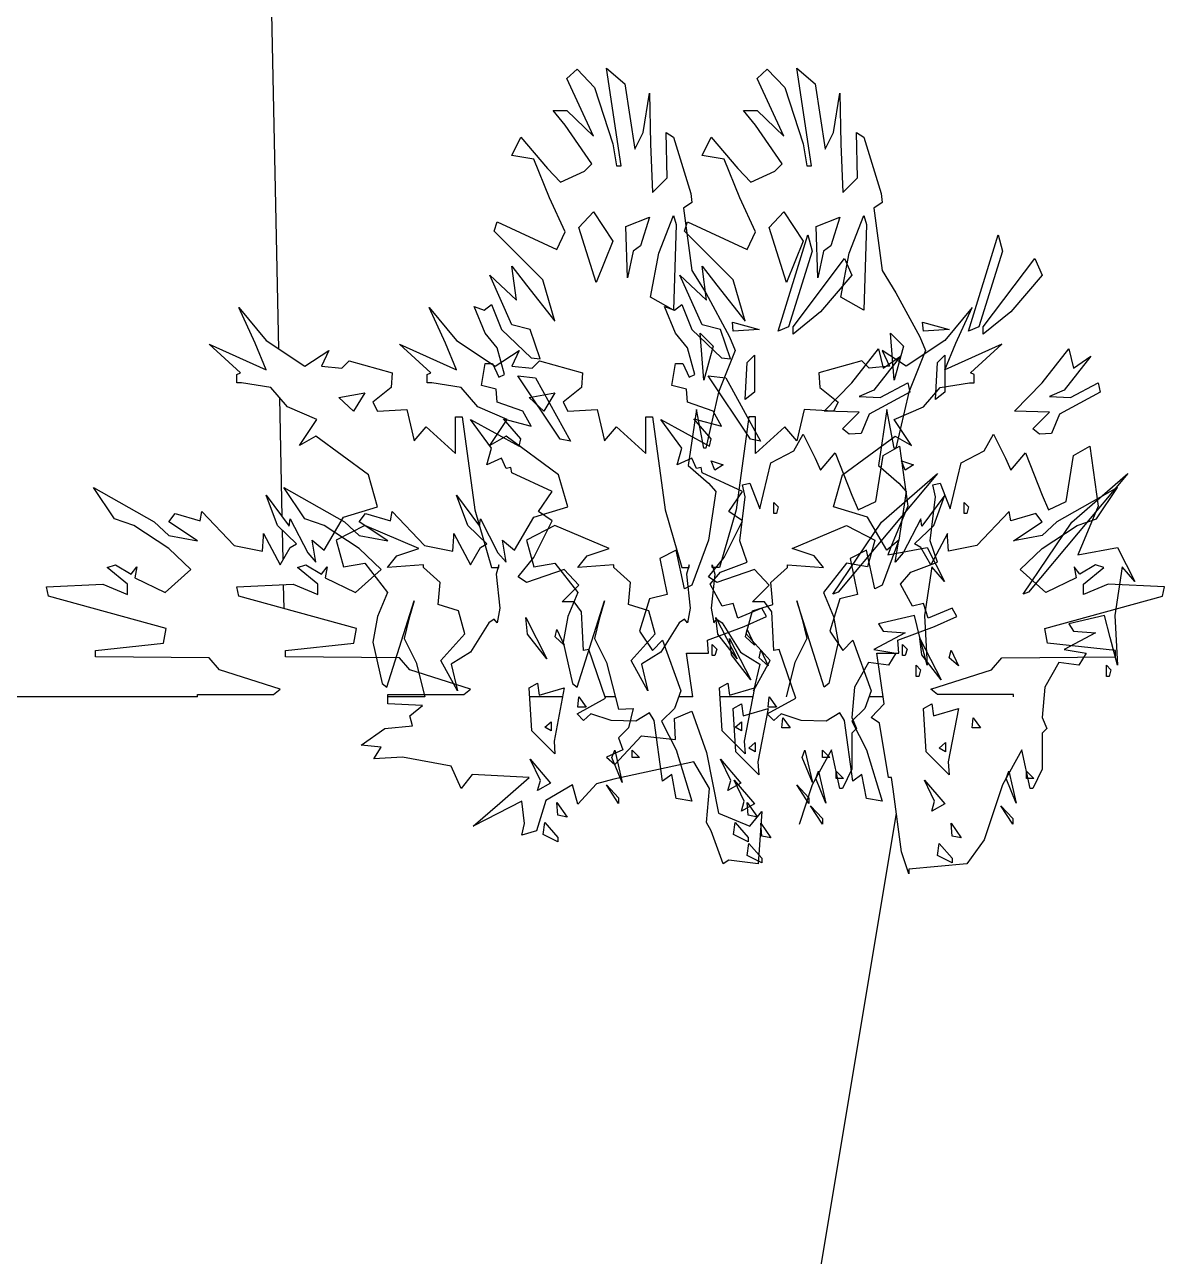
# Model space of a CAD drawing. Extents: x 8.11 to 10.83, y 1.53 to 10.16.
# Drawn here: x 9.193 to 9.758, y 2.141 to 2.751 of the extents above; entities that cross this region are included whole.
import ezdxf

# ---------------------------------------------------------------- set-up
doc = ezdxf.new("R2010")
doc.units = 0
doc.layers.get('0').update_dxf_attribs({"linetype": 'CONTINUOUS'})

msp = doc.modelspace()

# ---------------------------------------------------------------- linework, layer by layer
at = {"color": 0}
for p, q in [((9.31925, 2.59033), (9.30025, 3.52083)), ((9.46181, 2.7241), (9.46682, 2.72865)), ((9.47501, 2.69544), (9.46181, 2.7241)), ((9.46682, 2.72865), (9.47546, 2.71955)), ((9.48137, 2.7291), (9.49047, 2.72137)), ((9.48865, 2.68088), (9.48137, 2.7291)), ((9.556, 2.7241), (9.561, 2.72865)), ((9.56919, 2.69544), (9.556, 2.7241)), ((9.561, 2.72865), (9.56964, 2.71955)), ((9.57556, 2.7291), (9.58465, 2.72137)), ((9.58283, 2.68088), (9.57556, 2.7291)), ((9.47546, 2.71955), (9.48456, 2.6918)), ((9.49047, 2.72137), (9.49548, 2.68907)), ((9.56964, 2.71955), (9.57874, 2.6918)), ((9.58465, 2.72137), (9.58966, 2.68907)), ((9.49957, 2.69726), (9.50275, 2.71682)), ((9.50275, 2.71682), (9.50321, 2.6918)), ((9.59375, 2.69726), (9.59694, 2.71682)), ((9.59694, 2.71682), (9.59739, 2.6918)), ((9.45499, 2.70818), (9.46181, 2.70818)), ((9.4609, 2.7009), (9.45499, 2.70818)), ((9.46181, 2.70818), (9.47501, 2.69544)), ((9.54917, 2.70818), (9.556, 2.70818)), ((9.55509, 2.7009), (9.54917, 2.70818)), ((9.556, 2.70818), (9.56919, 2.69544)), ((9.4741, 2.68179), (9.4609, 2.7009)), ((9.56828, 2.68179), (9.55509, 2.7009)), ((9.43452, 2.68589), (9.43907, 2.69499)), ((9.43907, 2.69499), (9.45226, 2.67952)), ((9.49548, 2.68907), (9.49957, 2.69726)), ((9.51094, 2.69726), (9.51458, 2.69499)), ((9.5114, 2.67497), (9.51094, 2.69726)), ((9.51458, 2.69499), (9.52322, 2.66724)), ((9.5287, 2.68589), (9.53325, 2.69499)), ((9.53325, 2.69499), (9.54644, 2.67952)), ((9.58966, 2.68907), (9.59375, 2.69726)), ((9.60512, 2.69726), (9.60876, 2.69499)), ((9.60558, 2.67497), (9.60512, 2.69726)), ((9.60876, 2.69499), (9.61741, 2.66724)), ((9.48456, 2.6918), (9.48638, 2.68088)), ((9.50321, 2.6918), (9.50412, 2.66769)), ((9.57874, 2.6918), (9.58056, 2.68088)), ((9.59739, 2.6918), (9.5983, 2.66769)), ((9.44544, 2.68407), (9.43452, 2.68589)), ((9.45317, 2.66496), (9.44544, 2.68407)), ((9.47046, 2.67815), (9.4741, 2.68179)), ((9.48638, 2.68088), (9.48865, 2.68088)), ((9.53962, 2.68407), (9.5287, 2.68589)), ((9.54735, 2.66496), (9.53962, 2.68407)), ((9.56464, 2.67815), (9.56828, 2.68179)), ((9.58056, 2.68088), (9.58283, 2.68088)), ((9.45226, 2.67952), (9.45863, 2.6727)), ((9.45863, 2.6727), (9.47046, 2.67815)), ((9.50412, 2.66769), (9.5114, 2.67497)), ((9.54644, 2.67952), (9.55281, 2.6727)), ((9.55281, 2.6727), (9.56464, 2.67815)), ((9.5983, 2.66769), (9.60558, 2.67497)), ((9.4609, 2.64813), (9.45317, 2.66496)), ((9.52368, 2.66269), (9.51959, 2.65996)), ((9.52322, 2.66724), (9.52368, 2.66269)), ((9.55509, 2.64813), (9.54735, 2.66496)), ((9.61786, 2.66269), (9.61377, 2.65996)), ((9.61741, 2.66724), (9.61786, 2.66269)), ((9.46773, 2.65041), (9.47501, 2.65814)), ((9.47501, 2.65814), (9.48456, 2.64358)), ((9.5073, 2.63767), (9.51458, 2.65632)), ((9.51458, 2.65632), (9.51595, 2.65177)), ((9.51959, 2.65996), (9.52368, 2.62903)), ((9.56191, 2.65041), (9.56919, 2.65814)), ((9.56919, 2.65814), (9.57874, 2.64358)), ((9.60149, 2.63767), (9.60876, 2.65632)), ((9.60876, 2.65632), (9.61013, 2.65177)), ((9.61377, 2.65996), (9.61786, 2.62903)), ((9.42588, 2.64859), (9.42724, 2.65314)), ((9.42724, 2.65314), (9.45681, 2.63949)), ((9.47637, 2.62311), (9.46773, 2.65041)), ((9.49093, 2.65086), (9.50275, 2.65541)), ((9.49184, 2.62539), (9.49093, 2.65086)), ((9.50275, 2.65541), (9.49821, 2.64131)), ((9.51595, 2.65177), (9.51458, 2.60947)), ((9.52006, 2.64859), (9.52142, 2.65314)), ((9.52142, 2.65314), (9.55099, 2.63949)), ((9.57055, 2.62311), (9.56191, 2.65041)), ((9.58511, 2.65086), (9.59694, 2.65541)), ((9.58602, 2.62539), (9.58511, 2.65086)), ((9.59694, 2.65541), (9.59239, 2.64131)), ((9.61013, 2.65177), (9.60876, 2.60947)), ((9.44999, 2.62448), (9.42588, 2.64859)), ((9.45681, 2.63949), (9.4609, 2.64813)), ((9.54417, 2.62448), (9.52006, 2.64859)), ((9.55099, 2.63949), (9.55509, 2.64813)), ((9.56644, 2.599), (9.581, 2.64677)), ((9.581, 2.64677), (9.58327, 2.63858)), ((9.66062, 2.599), (9.67518, 2.64677)), ((9.67518, 2.64677), (9.67745, 2.63858)), ((9.48456, 2.64358), (9.47637, 2.62311)), ((9.49457, 2.63858), (9.49184, 2.62539)), ((9.49821, 2.64131), (9.49457, 2.63858)), ((9.57874, 2.64358), (9.57055, 2.62311)), ((9.58327, 2.63858), (9.57144, 2.60128)), ((9.58875, 2.63858), (9.58602, 2.62539)), ((9.59239, 2.64131), (9.58875, 2.63858)), ((9.67745, 2.63858), (9.66562, 2.60128)), ((9.50321, 2.61583), (9.5073, 2.63767)), ((9.57372, 2.60128), (9.59919, 2.63494)), ((9.59739, 2.61583), (9.60149, 2.63767)), ((9.59919, 2.63494), (9.60283, 2.62675)), ((9.6679, 2.60128), (9.69337, 2.63494)), ((9.69337, 2.63494), (9.69701, 2.62675)), ((9.4236, 2.62675), (9.4368, 2.61447)), ((9.43452, 2.60219), (9.4236, 2.62675)), ((9.43452, 2.6313), (9.4418, 2.62175)), ((9.4368, 2.61447), (9.43452, 2.6313)), ((9.51779, 2.62675), (9.53098, 2.61447)), ((9.5287, 2.60219), (9.51779, 2.62675)), ((9.52368, 2.62903), (9.5305, 2.61811)), ((9.5287, 2.6313), (9.53598, 2.62175)), ((9.53098, 2.61447), (9.5287, 2.6313)), ((9.60283, 2.62675), (9.58736, 2.60856)), ((9.61786, 2.62903), (9.62468, 2.61811)), ((9.69701, 2.62675), (9.68155, 2.60856)), ((9.4418, 2.62175), (9.4559, 2.60401)), ((9.4559, 2.60401), (9.44999, 2.62448)), ((9.53598, 2.62175), (9.55008, 2.60401)), ((9.55008, 2.60401), (9.54417, 2.62448)), ((9.51458, 2.60947), (9.50321, 2.61583)), ((9.5305, 2.61811), (9.54233, 2.59627)), ((9.60876, 2.60947), (9.59739, 2.61583)), ((9.62468, 2.61811), (9.63651, 2.59627)), ((9.29942, 2.61083), (9.31307, 2.59445)), ((9.30761, 2.59309), (9.29942, 2.61083)), ((9.3936, 2.61083), (9.40725, 2.59445)), ((9.40179, 2.59309), (9.3936, 2.61083)), ((9.41587, 2.61129), (9.42087, 2.60947)), ((9.42133, 2.59809), (9.41587, 2.61129)), ((9.42087, 2.60947), (9.42451, 2.6122)), ((9.42451, 2.6122), (9.42952, 2.59991)), ((9.51005, 2.61129), (9.51506, 2.60947)), ((9.51551, 2.59809), (9.51005, 2.61129)), ((9.51506, 2.60947), (9.5187, 2.6122)), ((9.5187, 2.6122), (9.5237, 2.59991)), ((9.58736, 2.60856), (9.57372, 2.59764)), ((9.66243, 2.61083), (9.64878, 2.59445)), ((9.65424, 2.59309), (9.66243, 2.61083)), ((9.68155, 2.60856), (9.6679, 2.59764)), ((9.44362, 2.59991), (9.43452, 2.60219)), ((9.5378, 2.59991), (9.5287, 2.60219)), ((9.54369, 2.60355), (9.55689, 2.59991)), ((9.54415, 2.599), (9.54369, 2.60355)), ((9.63788, 2.60355), (9.65107, 2.59991)), ((9.63833, 2.599), (9.63788, 2.60355)), ((9.42724, 2.59082), (9.42133, 2.59809)), ((9.42952, 2.59991), (9.44407, 2.58581)), ((9.44862, 2.58536), (9.44362, 2.59991)), ((9.52142, 2.59082), (9.51551, 2.59809)), ((9.5237, 2.59991), (9.53826, 2.58581)), ((9.52777, 2.59809), (9.53414, 2.59173)), ((9.52959, 2.57489), (9.52777, 2.59809)), ((9.5428, 2.58536), (9.5378, 2.59991)), ((9.54233, 2.59627), (9.54506, 2.58945)), ((9.55689, 2.59991), (9.54415, 2.599)), ((9.57144, 2.60128), (9.56644, 2.599)), ((9.57372, 2.59764), (9.57372, 2.60128)), ((9.62196, 2.59809), (9.62832, 2.59173)), ((9.62377, 2.57489), (9.62196, 2.59809)), ((9.63651, 2.59627), (9.63924, 2.58945)), ((9.65107, 2.59991), (9.63833, 2.599)), ((9.66562, 2.60128), (9.66062, 2.599)), ((9.6679, 2.59764), (9.6679, 2.60128)), ((9.28486, 2.59263), (9.31307, 2.5799)), ((9.30033, 2.57853), (9.28486, 2.59263)), ((9.31307, 2.5799), (9.30761, 2.59309)), ((9.31307, 2.59445), (9.33217, 2.58172)), ((9.33217, 2.58172), (9.344, 2.58945)), ((9.344, 2.58945), (9.34036, 2.58172)), ((9.37904, 2.59263), (9.40725, 2.5799)), ((9.39451, 2.57853), (9.37904, 2.59263)), ((9.40725, 2.5799), (9.40179, 2.59309)), ((9.40725, 2.59445), (9.42635, 2.58172)), ((9.42635, 2.58172), (9.43818, 2.58945)), ((9.43088, 2.57762), (9.42724, 2.59082)), ((9.43818, 2.58945), (9.43454, 2.58172)), ((9.52506, 2.57762), (9.52142, 2.59082)), ((9.53414, 2.59173), (9.52959, 2.57489)), ((9.54506, 2.58945), (9.53687, 2.56898)), ((9.60283, 2.57353), (9.61602, 2.59036)), ((9.61602, 2.59036), (9.6183, 2.58081)), ((9.61785, 2.58945), (9.62149, 2.58172)), ((9.62968, 2.58172), (9.61785, 2.58945)), ((9.62832, 2.59173), (9.62377, 2.57489)), ((9.64878, 2.59445), (9.62968, 2.58172)), ((9.63924, 2.58945), (9.63105, 2.56898)), ((9.64878, 2.5799), (9.65424, 2.59309)), ((9.67699, 2.59263), (9.64878, 2.5799)), ((9.66152, 2.57853), (9.67699, 2.59263)), ((9.69701, 2.57353), (9.7102, 2.59036)), ((9.7102, 2.59036), (9.71248, 2.58081)), ((9.35037, 2.58081), (9.35401, 2.58445)), ((9.35401, 2.58445), (9.37539, 2.57853)), ((9.44407, 2.58581), (9.44862, 2.58536)), ((9.44455, 2.58081), (9.44819, 2.58445)), ((9.44819, 2.58445), (9.46957, 2.57853)), ((9.53826, 2.58581), (9.5428, 2.58536)), ((9.55006, 2.56534), (9.55097, 2.58354)), ((9.55097, 2.58354), (9.55461, 2.58718)), ((9.55461, 2.58718), (9.55461, 2.56898)), ((9.60784, 2.58445), (9.58646, 2.57853)), ((9.61148, 2.58081), (9.60784, 2.58445)), ((9.62694, 2.58672), (9.61375, 2.56989)), ((9.6183, 2.58081), (9.62694, 2.58672)), ((9.64424, 2.56534), (9.64515, 2.58354)), ((9.64515, 2.58354), (9.64879, 2.58718)), ((9.64879, 2.58718), (9.64879, 2.56898)), ((9.72112, 2.58672), (9.70793, 2.56989)), ((9.71248, 2.58081), (9.72112, 2.58672)), ((9.29851, 2.57762), (9.30033, 2.57853)), ((9.29851, 2.57353), (9.29851, 2.57762)), ((9.34036, 2.58172), (9.35037, 2.58081)), ((9.37539, 2.57853), (9.37493, 2.57126)), ((9.39269, 2.57762), (9.39451, 2.57853)), ((9.39269, 2.57353), (9.39269, 2.57762)), ((9.41951, 2.57216), (9.42133, 2.58308)), ((9.42133, 2.58308), (9.42497, 2.58308)), ((9.42497, 2.58308), (9.42815, 2.57626)), ((9.42815, 2.57626), (9.43088, 2.57762)), ((9.43454, 2.58172), (9.44455, 2.58081)), ((9.46957, 2.57853), (9.46911, 2.57126)), ((9.51369, 2.57216), (9.51551, 2.58308)), ((9.51551, 2.58308), (9.51915, 2.58308)), ((9.51915, 2.58308), (9.52233, 2.57626)), ((9.52233, 2.57626), (9.52506, 2.57762)), ((9.58646, 2.57853), (9.58692, 2.57126)), ((9.62149, 2.58172), (9.61148, 2.58081)), ((9.66334, 2.57762), (9.66152, 2.57853)), ((9.66334, 2.57353), (9.66334, 2.57762)), ((9.30078, 2.57353), (9.29851, 2.57353)), ((9.31534, 2.57126), (9.30078, 2.57353)), ((9.32353, 2.5617), (9.31534, 2.57126)), ((9.37493, 2.57126), (9.36583, 2.56398)), ((9.39496, 2.57353), (9.39269, 2.57353)), ((9.40952, 2.57126), (9.39496, 2.57353)), ((9.41771, 2.5617), (9.40952, 2.57126)), ((9.42679, 2.57035), (9.41951, 2.57216)), ((9.43759, 2.57697), (9.44623, 2.57606)), ((9.45851, 2.54558), (9.43759, 2.57697)), ((9.44623, 2.57606), (9.46352, 2.54467)), ((9.46911, 2.57126), (9.46001, 2.56398)), ((9.52097, 2.57035), (9.51369, 2.57216)), ((9.53177, 2.57697), (9.54041, 2.57606)), ((9.55269, 2.54558), (9.53177, 2.57697)), ((9.54041, 2.57606), (9.5577, 2.54467)), ((9.58692, 2.57126), (9.59602, 2.56398)), ((9.58918, 2.55943), (9.60283, 2.57353)), ((9.61693, 2.56625), (9.63058, 2.57353)), ((9.63058, 2.57353), (9.63149, 2.56898)), ((9.63832, 2.5617), (9.64651, 2.57126)), ((9.64651, 2.57126), (9.66107, 2.57353)), ((9.66107, 2.57353), (9.66334, 2.57353)), ((9.68337, 2.55943), (9.69701, 2.57353)), ((9.71111, 2.56625), (9.72476, 2.57353)), ((9.72476, 2.57353), (9.72567, 2.56898)), ((9.32094, 2.50732), (9.31974, 2.56612)), ((9.349, 2.56625), (9.36174, 2.56853)), ((9.35628, 2.55943), (9.349, 2.56625)), ((9.36174, 2.56853), (9.35628, 2.55943)), ((9.42724, 2.56398), (9.42679, 2.57035)), ((9.44318, 2.56625), (9.45592, 2.56853)), ((9.45046, 2.55943), (9.44318, 2.56625)), ((9.45592, 2.56853), (9.45046, 2.55943)), ((9.52142, 2.56398), (9.52097, 2.57035)), ((9.53687, 2.56898), (9.5305, 2.54123)), ((9.55461, 2.56898), (9.55006, 2.56534)), ((9.61375, 2.56989), (9.60647, 2.56671)), ((9.60647, 2.56671), (9.61693, 2.56625)), ((9.63149, 2.56898), (9.61147, 2.55806)), ((9.63105, 2.56898), (9.62468, 2.54123)), ((9.64879, 2.56898), (9.64424, 2.56534)), ((9.70793, 2.56989), (9.70065, 2.56671)), ((9.70065, 2.56671), (9.71111, 2.56625)), ((9.72567, 2.56898), (9.70566, 2.55806)), ((9.33808, 2.55533), (9.32353, 2.5617)), ((9.36583, 2.56398), (9.36811, 2.55943)), ((9.36811, 2.55943), (9.38266, 2.56034)), ((9.38266, 2.56034), (9.3863, 2.54487)), ((9.43227, 2.55533), (9.41771, 2.5617)), ((9.43998, 2.55943), (9.42724, 2.56398)), ((9.44407, 2.55215), (9.43998, 2.55943)), ((9.46001, 2.56398), (9.46229, 2.55943)), ((9.46229, 2.55943), (9.47685, 2.56034)), ((9.47685, 2.56034), (9.48048, 2.54487)), ((9.53416, 2.55943), (9.52142, 2.56398)), ((9.52595, 2.56034), (9.52186, 2.53259)), ((9.52959, 2.54123), (9.52595, 2.56034)), ((9.53826, 2.55215), (9.53416, 2.55943)), ((9.57919, 2.56034), (9.57555, 2.54487)), ((9.59374, 2.55943), (9.57919, 2.56034)), ((9.60647, 2.55897), (9.58918, 2.55943)), ((9.59602, 2.56398), (9.59374, 2.55943)), ((9.59828, 2.55078), (9.60647, 2.55897)), ((9.62014, 2.56034), (9.61604, 2.53259)), ((9.62377, 2.54123), (9.62014, 2.56034)), ((9.62377, 2.55533), (9.63832, 2.5617)), ((9.70065, 2.55897), (9.68337, 2.55943)), ((9.69246, 2.55078), (9.70065, 2.55897)), ((9.32944, 2.5426), (9.33808, 2.55533)), ((9.40677, 2.5567), (9.40996, 2.5567)), ((9.40677, 2.5385), (9.40677, 2.5567)), ((9.40996, 2.5567), (9.41633, 2.51075)), ((9.41405, 2.55533), (9.43816, 2.54214)), ((9.42451, 2.54123), (9.41405, 2.55533)), ((9.42362, 2.5426), (9.43227, 2.55533)), ((9.43043, 2.55579), (9.44407, 2.55215)), ((9.43907, 2.54578), (9.43043, 2.55579)), ((9.50095, 2.5567), (9.50414, 2.5567)), ((9.50095, 2.5385), (9.50095, 2.5567)), ((9.50414, 2.5567), (9.51051, 2.51075)), ((9.50823, 2.55533), (9.53234, 2.54214)), ((9.5187, 2.54123), (9.50823, 2.55533)), ((9.52461, 2.55579), (9.53826, 2.55215)), ((9.53325, 2.54578), (9.52461, 2.55579)), ((9.55189, 2.5567), (9.54552, 2.51075)), ((9.55508, 2.5567), (9.55189, 2.5567)), ((9.55508, 2.5385), (9.55508, 2.5567)), ((9.61147, 2.55806), (9.60738, 2.54851)), ((9.63241, 2.5426), (9.62377, 2.55533)), ((9.70566, 2.55806), (9.70156, 2.54851)), ((9.33763, 2.54715), (9.32944, 2.5426)), ((9.36356, 2.52804), (9.33763, 2.54715)), ((9.3863, 2.54487), (9.39222, 2.55169)), ((9.39222, 2.55169), (9.40677, 2.5385)), ((9.43181, 2.54715), (9.42362, 2.5426)), ((9.45774, 2.52804), (9.43181, 2.54715)), ((9.48048, 2.54487), (9.4864, 2.55169)), ((9.4864, 2.55169), (9.50095, 2.5385)), ((9.56963, 2.55169), (9.55508, 2.5385)), ((9.57555, 2.54487), (9.56963, 2.55169)), ((9.57417, 2.53987), (9.57872, 2.54806)), ((9.57872, 2.54806), (9.58464, 2.53623)), ((9.60147, 2.54806), (9.59828, 2.55078)), ((9.59829, 2.52804), (9.62422, 2.54715)), ((9.60738, 2.54851), (9.60147, 2.54806)), ((9.62422, 2.54715), (9.63241, 2.5426)), ((9.66835, 2.53987), (9.6729, 2.54806)), ((9.6729, 2.54806), (9.67882, 2.53623)), ((9.69565, 2.54806), (9.69246, 2.55078)), ((9.70156, 2.54851), (9.69565, 2.54806)), ((9.42224, 2.53304), (9.42451, 2.54123)), ((9.43816, 2.54214), (9.43907, 2.54578)), ((9.46352, 2.54467), (9.45851, 2.54558)), ((9.51642, 2.53304), (9.5187, 2.54123)), ((9.5305, 2.54123), (9.52959, 2.54123)), ((9.53234, 2.54214), (9.53325, 2.54578)), ((9.5577, 2.54467), (9.55269, 2.54558)), ((9.6183, 2.53759), (9.62649, 2.54214)), ((9.62468, 2.54123), (9.62377, 2.54123)), ((9.62649, 2.54214), (9.63058, 2.51257)), ((9.71248, 2.53759), (9.72067, 2.54214)), ((9.72067, 2.54214), (9.72476, 2.51257)), ((9.42952, 2.53623), (9.42224, 2.53304)), ((9.43179, 2.53122), (9.42952, 2.53623)), ((9.5237, 2.53623), (9.51642, 2.53304)), ((9.52597, 2.53122), (9.5237, 2.53623)), ((9.53323, 2.53486), (9.53915, 2.53304)), ((9.53505, 2.53031), (9.53323, 2.53486)), ((9.5628, 2.53395), (9.57417, 2.53987)), ((9.58464, 2.53623), (9.58736, 2.53031)), ((9.58736, 2.53031), (9.59464, 2.53896)), ((9.59464, 2.53896), (9.60283, 2.51803)), ((9.61466, 2.51485), (9.6183, 2.53759)), ((9.62741, 2.53486), (9.63333, 2.53304)), ((9.62923, 2.53031), (9.62741, 2.53486)), ((9.65698, 2.53395), (9.66835, 2.53987)), ((9.67882, 2.53623), (9.68155, 2.53031)), ((9.68155, 2.53031), (9.68882, 2.53896)), ((9.68882, 2.53896), (9.69701, 2.51803)), ((9.70884, 2.51485), (9.71248, 2.53759)), ((9.43407, 2.53168), (9.43179, 2.53122)), ((9.43452, 2.52895), (9.43407, 2.53168)), ((9.45454, 2.51985), (9.43452, 2.52895)), ((9.52186, 2.53259), (9.53187, 2.52395)), ((9.52825, 2.53168), (9.52597, 2.53122)), ((9.5287, 2.52895), (9.52825, 2.53168)), ((9.54872, 2.51985), (9.5287, 2.52895)), ((9.53915, 2.53304), (9.53505, 2.53031)), ((9.55734, 2.51121), (9.5628, 2.53395)), ((9.64521, 2.52863), (9.59608, 2.46995)), ((9.61604, 2.53259), (9.62605, 2.52395)), ((9.61746, 2.50452), (9.64521, 2.52863)), ((9.63333, 2.53304), (9.62923, 2.53031)), ((9.65152, 2.51121), (9.65698, 2.53395)), ((9.73939, 2.52863), (9.69027, 2.46995)), ((9.71165, 2.50452), (9.73939, 2.52863)), ((9.36811, 2.51212), (9.36356, 2.52804)), ((9.46229, 2.51212), (9.45774, 2.52804)), ((9.53187, 2.52395), (9.53551, 2.51985)), ((9.5487, 2.52304), (9.55234, 2.52395)), ((9.55006, 2.51712), (9.5487, 2.52304)), ((9.55234, 2.52395), (9.55734, 2.51121)), ((9.59374, 2.51212), (9.59829, 2.52804)), ((9.62605, 2.52395), (9.62969, 2.51985)), ((9.64288, 2.52304), (9.64652, 2.52395)), ((9.64424, 2.51712), (9.64288, 2.52304)), ((9.64652, 2.52395), (9.65152, 2.51121)), ((9.22755, 2.52167), (9.25757, 2.50484)), ((9.23801, 2.50621), (9.22755, 2.52167)), ((9.31307, 2.51803), (9.32444, 2.50257)), ((9.31852, 2.50302), (9.31307, 2.51803)), ((9.32173, 2.52167), (9.35175, 2.50484)), ((9.33219, 2.50621), (9.32173, 2.52167)), ((9.40725, 2.51803), (9.41862, 2.50257)), ((9.41271, 2.50302), (9.40725, 2.51803)), ((9.44771, 2.50984), (9.45454, 2.51985)), ((9.53551, 2.51985), (9.53187, 2.49574)), ((9.54189, 2.50984), (9.54872, 2.51985)), ((9.54733, 2.49529), (9.55006, 2.51712)), ((9.60283, 2.51803), (9.60601, 2.51075)), ((9.62969, 2.51985), (9.62605, 2.49574)), ((9.64878, 2.51803), (9.63741, 2.50257)), ((9.64152, 2.49529), (9.64424, 2.51712)), ((9.64333, 2.50302), (9.64878, 2.51803)), ((9.69701, 2.51803), (9.7002, 2.51075)), ((9.7343, 2.52167), (9.70428, 2.50484)), ((9.72384, 2.50621), (9.7343, 2.52167)), ((9.35128, 2.50712), (9.36811, 2.51212)), ((9.41633, 2.51075), (9.42451, 2.4821)), ((9.44546, 2.50712), (9.46229, 2.51212)), ((9.51051, 2.51075), (9.5187, 2.4821)), ((9.54552, 2.51075), (9.53734, 2.4821)), ((9.56417, 2.51439), (9.56644, 2.51212)), ((9.56417, 2.50893), (9.56417, 2.51439)), ((9.56644, 2.51212), (9.56553, 2.50893)), ((9.61057, 2.50712), (9.59374, 2.51212)), ((9.60601, 2.51075), (9.61466, 2.51485)), ((9.63058, 2.51257), (9.62285, 2.49392)), ((9.65835, 2.51439), (9.66062, 2.51212)), ((9.65835, 2.50893), (9.65835, 2.51439)), ((9.66062, 2.51212), (9.65971, 2.50893)), ((9.7002, 2.51075), (9.70884, 2.51485)), ((9.72476, 2.51257), (9.71703, 2.49392)), ((9.24756, 2.50302), (9.23801, 2.50621)), ((9.25757, 2.50484), (9.26485, 2.49802)), ((9.26485, 2.50484), (9.26803, 2.50893)), ((9.27895, 2.49529), (9.26485, 2.50484)), ((9.26803, 2.50893), (9.28031, 2.5053)), ((9.28031, 2.5053), (9.28122, 2.50984)), ((9.28122, 2.50984), (9.29714, 2.49301)), ((9.32444, 2.50257), (9.32489, 2.50621)), ((9.32489, 2.50621), (9.33354, 2.48937)), ((9.34174, 2.50302), (9.33219, 2.50621)), ((9.34172, 2.49074), (9.35128, 2.50712)), ((9.35175, 2.50484), (9.35903, 2.49802)), ((9.35903, 2.50484), (9.36221, 2.50893)), ((9.37313, 2.49529), (9.35903, 2.50484)), ((9.36221, 2.50893), (9.37449, 2.5053)), ((9.37449, 2.5053), (9.3754, 2.50984)), ((9.3754, 2.50984), (9.39133, 2.49301)), ((9.41862, 2.50257), (9.41907, 2.50621)), ((9.41907, 2.50621), (9.42772, 2.48937)), ((9.4359, 2.49074), (9.44546, 2.50712)), ((9.44544, 2.4871), (9.45454, 2.5053)), ((9.45454, 2.5053), (9.44771, 2.50984)), ((9.53962, 2.4871), (9.54872, 2.5053)), ((9.54872, 2.5053), (9.54189, 2.50984)), ((9.56553, 2.50893), (9.56417, 2.50893)), ((9.59336, 2.46904), (9.61746, 2.50452)), ((9.62013, 2.49074), (9.61057, 2.50712)), ((9.63696, 2.50621), (9.62831, 2.48937)), ((9.63741, 2.50257), (9.63696, 2.50621)), ((9.65971, 2.50893), (9.65835, 2.50893)), ((9.68063, 2.50984), (9.66471, 2.49301)), ((9.68154, 2.5053), (9.68063, 2.50984)), ((9.69382, 2.50893), (9.68154, 2.5053)), ((9.6829, 2.49529), (9.697, 2.50484)), ((9.68754, 2.46904), (9.71165, 2.50452)), ((9.697, 2.50484), (9.69382, 2.50893)), ((9.70428, 2.50484), (9.697, 2.49802)), ((9.71429, 2.50302), (9.72384, 2.50621)), ((9.26485, 2.49165), (9.24756, 2.50302)), ((9.26485, 2.49802), (9.27895, 2.49529)), ((9.3117, 2.49893), (9.31989, 2.48346)), ((9.3117, 2.49756), (9.3117, 2.49893)), ((9.32808, 2.49392), (9.31852, 2.50302)), ((9.32138, 2.48603), (9.32108, 2.50059)), ((9.35903, 2.49165), (9.34174, 2.50302)), ((9.36174, 2.50302), (9.34764, 2.49574)), ((9.35903, 2.49802), (9.37313, 2.49529)), ((9.38858, 2.49165), (9.36174, 2.50302)), ((9.40588, 2.49893), (9.41407, 2.48346)), ((9.40588, 2.49756), (9.40588, 2.49893)), ((9.42226, 2.49392), (9.41271, 2.50302)), ((9.45592, 2.50302), (9.44182, 2.49574)), ((9.48276, 2.49165), (9.45592, 2.50302)), ((9.57327, 2.49165), (9.60011, 2.50302)), ((9.60011, 2.50302), (9.61421, 2.49574)), ((9.63377, 2.49392), (9.64333, 2.50302)), ((9.65015, 2.49893), (9.64196, 2.48346)), ((9.65015, 2.49756), (9.65015, 2.49893)), ((9.697, 2.49802), (9.6829, 2.49529)), ((9.697, 2.49165), (9.71429, 2.50302)), ((9.29714, 2.49301), (9.31125, 2.49028)), ((9.31125, 2.49028), (9.3117, 2.49756)), ((9.31989, 2.48346), (9.32489, 2.4921)), ((9.32489, 2.4921), (9.32808, 2.49392)), ((9.33581, 2.49574), (9.34172, 2.49074)), ((9.33763, 2.48483), (9.33581, 2.49574)), ((9.34764, 2.49574), (9.35128, 2.48255)), ((9.39133, 2.49301), (9.40543, 2.49028)), ((9.40543, 2.49028), (9.40588, 2.49756)), ((9.41407, 2.48346), (9.41907, 2.4921)), ((9.41907, 2.4921), (9.42226, 2.49392)), ((9.42999, 2.49574), (9.4359, 2.49074)), ((9.43181, 2.48483), (9.42999, 2.49574)), ((9.44182, 2.49574), (9.44546, 2.48255)), ((9.53187, 2.49574), (9.52368, 2.47345)), ((9.55097, 2.48483), (9.54733, 2.49529)), ((9.61421, 2.49574), (9.61057, 2.48255)), ((9.62605, 2.49574), (9.61786, 2.47345)), ((9.62604, 2.49574), (9.62013, 2.49074)), ((9.62285, 2.49392), (9.62057, 2.48846)), ((9.62057, 2.48846), (9.64013, 2.4921)), ((9.62422, 2.48483), (9.62604, 2.49574)), ((9.63696, 2.4921), (9.63377, 2.49392)), ((9.64196, 2.48346), (9.63696, 2.4921)), ((9.64013, 2.4921), (9.64877, 2.47527)), ((9.64515, 2.48483), (9.64152, 2.49529)), ((9.6506, 2.49028), (9.65015, 2.49756)), ((9.66471, 2.49301), (9.6506, 2.49028)), ((9.71703, 2.49392), (9.71475, 2.48846)), ((9.71475, 2.48846), (9.73431, 2.4921)), ((9.73431, 2.4921), (9.74296, 2.47527)), ((9.27576, 2.48119), (9.26485, 2.49165)), ((9.33354, 2.48937), (9.33763, 2.48483)), ((9.36995, 2.48119), (9.35903, 2.49165)), ((9.37311, 2.4821), (9.37766, 2.48801)), ((9.37766, 2.48801), (9.38858, 2.49165)), ((9.42772, 2.48937), (9.43181, 2.48483)), ((9.43771, 2.47755), (9.44544, 2.4871)), ((9.46729, 2.4821), (9.47184, 2.48801)), ((9.47184, 2.48801), (9.48276, 2.49165)), ((9.51595, 2.49074), (9.50776, 2.48665)), ((9.50776, 2.48665), (9.5114, 2.4689)), ((9.52004, 2.47163), (9.51595, 2.49074)), ((9.53189, 2.47755), (9.53962, 2.4871)), ((9.58419, 2.48801), (9.57327, 2.49165)), ((9.58874, 2.4821), (9.58419, 2.48801)), ((9.61013, 2.49074), (9.60194, 2.48665)), ((9.60194, 2.48665), (9.60558, 2.4689)), ((9.61422, 2.47163), (9.61013, 2.49074)), ((9.62831, 2.48937), (9.62422, 2.48483)), ((9.68609, 2.48119), (9.697, 2.49165)), ((9.23437, 2.4821), (9.23846, 2.48346)), ((9.24438, 2.47391), (9.23437, 2.4821)), ((9.23846, 2.48346), (9.2462, 2.47891)), ((9.2462, 2.47891), (9.24893, 2.48255)), ((9.24893, 2.48255), (9.24802, 2.47709)), ((9.26303, 2.46981), (9.27576, 2.48119)), ((9.32855, 2.4821), (9.33264, 2.48346)), ((9.33856, 2.47391), (9.32855, 2.4821)), ((9.33264, 2.48346), (9.34038, 2.47891)), ((9.34038, 2.47891), (9.34311, 2.48255)), ((9.34311, 2.48255), (9.3422, 2.47709)), ((9.35128, 2.48255), (9.36174, 2.48437)), ((9.35721, 2.46981), (9.36995, 2.48119)), ((9.36174, 2.48437), (9.37311, 2.46981)), ((9.39085, 2.48346), (9.37311, 2.4821)), ((9.39085, 2.4821), (9.39085, 2.48346)), ((9.39904, 2.47482), (9.39085, 2.4821)), ((9.42451, 2.4821), (9.42815, 2.4821)), ((9.42815, 2.48346), (9.42679, 2.47891)), ((9.42815, 2.4821), (9.42815, 2.48346)), ((9.46045, 2.48119), (9.4418, 2.47482)), ((9.44546, 2.48255), (9.45592, 2.48437)), ((9.45592, 2.48437), (9.46729, 2.46981)), ((9.46773, 2.47345), (9.46045, 2.48119)), ((9.48503, 2.48346), (9.46729, 2.4821)), ((9.48503, 2.4821), (9.48503, 2.48346)), ((9.49322, 2.47482), (9.48503, 2.4821)), ((9.5187, 2.4821), (9.52233, 2.4821)), ((9.52233, 2.48346), (9.52097, 2.47891)), ((9.52233, 2.4821), (9.52233, 2.48346)), ((9.53278, 2.47391), (9.53778, 2.47982)), ((9.5337, 2.48346), (9.53506, 2.47891)), ((9.5337, 2.4821), (9.5337, 2.48346)), ((9.53734, 2.4821), (9.5337, 2.4821)), ((9.55463, 2.48119), (9.53598, 2.47482)), ((9.53778, 2.47982), (9.55097, 2.48483)), ((9.56191, 2.47345), (9.55463, 2.48119)), ((9.56281, 2.47482), (9.571, 2.4821)), ((9.571, 2.48346), (9.58874, 2.4821)), ((9.571, 2.4821), (9.571, 2.48346)), ((9.60011, 2.48437), (9.58874, 2.46981)), ((9.61057, 2.48255), (9.60011, 2.48437)), ((9.62696, 2.47391), (9.63196, 2.47982)), ((9.63196, 2.47982), (9.64515, 2.48483)), ((9.64241, 2.48255), (9.63877, 2.45844)), ((9.64877, 2.47527), (9.64241, 2.48255)), ((9.69882, 2.46981), (9.68609, 2.48119)), ((9.71292, 2.48255), (9.71383, 2.47709)), ((9.71565, 2.47891), (9.71292, 2.48255)), ((9.72339, 2.48346), (9.71565, 2.47891)), ((9.71747, 2.47391), (9.72748, 2.4821)), ((9.72748, 2.4821), (9.72339, 2.48346)), ((9.73659, 2.48255), (9.73295, 2.45844)), ((9.74296, 2.47527), (9.73659, 2.48255)), ((9.20435, 2.47254), (9.23209, 2.47391)), ((9.23209, 2.47391), (9.24438, 2.4689)), ((9.24438, 2.4689), (9.24438, 2.47391)), ((9.24802, 2.47709), (9.26303, 2.46981)), ((9.29853, 2.47254), (9.32628, 2.47391)), ((9.32187, 2.46186), (9.32163, 2.47368)), ((9.32628, 2.47391), (9.33856, 2.4689)), ((9.33856, 2.4689), (9.33856, 2.47391)), ((9.3422, 2.47709), (9.35721, 2.46981)), ((9.39813, 2.4639), (9.39904, 2.47482)), ((9.42679, 2.47891), (9.42861, 2.46208)), ((9.4418, 2.47482), (9.43771, 2.47755)), ((9.45954, 2.46527), (9.46773, 2.47345)), ((9.49231, 2.4639), (9.49322, 2.47482)), ((9.52368, 2.47345), (9.52004, 2.47163)), ((9.52097, 2.47891), (9.52279, 2.46208)), ((9.53598, 2.47482), (9.53189, 2.47755)), ((9.53869, 2.46299), (9.53278, 2.47391)), ((9.53506, 2.47891), (9.53324, 2.46208)), ((9.55372, 2.46527), (9.56191, 2.47345)), ((9.56372, 2.4639), (9.56281, 2.47482)), ((9.61786, 2.47345), (9.61422, 2.47163)), ((9.63287, 2.46299), (9.62696, 2.47391)), ((9.71383, 2.47709), (9.69882, 2.46981)), ((9.71747, 2.4689), (9.71747, 2.47391)), ((9.72975, 2.47391), (9.71747, 2.4689)), ((9.7575, 2.47254), (9.72975, 2.47391)), ((9.20526, 2.46799), (9.20435, 2.47254)), ((9.26348, 2.45207), (9.20526, 2.46799)), ((9.29944, 2.46799), (9.29853, 2.47254)), ((9.35766, 2.45207), (9.29944, 2.46799)), ((9.37311, 2.46981), (9.36811, 2.45799)), ((9.46729, 2.46981), (9.46229, 2.45799)), ((9.5114, 2.4689), (9.50275, 2.46663)), ((9.58874, 2.46981), (9.59374, 2.45799)), ((9.59608, 2.46995), (9.59336, 2.46904)), ((9.60558, 2.4689), (9.59694, 2.46663)), ((9.69027, 2.46995), (9.68754, 2.46904)), ((9.69837, 2.45207), (9.75659, 2.46799)), ((9.75659, 2.46799), (9.7575, 2.47254)), ((9.37266, 2.42296), (9.3863, 2.46572)), ((9.3863, 2.46572), (9.38357, 2.45662)), ((9.40814, 2.46072), (9.39813, 2.4639)), ((9.42861, 2.46208), (9.42724, 2.4548)), ((9.46545, 2.46527), (9.45954, 2.46527)), ((9.46909, 2.46026), (9.46545, 2.46527)), ((9.46684, 2.42296), (9.48048, 2.46572)), ((9.48048, 2.46572), (9.47775, 2.45662)), ((9.50232, 2.46072), (9.49231, 2.4639)), ((9.50275, 2.46663), (9.49775, 2.45071)), ((9.52279, 2.46208), (9.52142, 2.4548)), ((9.53324, 2.46208), (9.53461, 2.4548)), ((9.54415, 2.46436), (9.53869, 2.46299)), ((9.54642, 2.45708), (9.54415, 2.46436)), ((9.55825, 2.46208), (9.54642, 2.45708)), ((9.55371, 2.46072), (9.56372, 2.4639)), ((9.55964, 2.46527), (9.55372, 2.46527)), ((9.56053, 2.45799), (9.55825, 2.46208)), ((9.56327, 2.46026), (9.55964, 2.46527)), ((9.57555, 2.46572), (9.57828, 2.45662)), ((9.58919, 2.42296), (9.57555, 2.46572)), ((9.59694, 2.46663), (9.59193, 2.45071)), ((9.63833, 2.46436), (9.63287, 2.46299)), ((9.64061, 2.45708), (9.63833, 2.46436)), ((9.65243, 2.46208), (9.64061, 2.45708)), ((9.65471, 2.45799), (9.65243, 2.46208)), ((9.36811, 2.45799), (9.36583, 2.44525)), ((9.38357, 2.45662), (9.3813, 2.44707)), ((9.41132, 2.44934), (9.40814, 2.46072)), ((9.42588, 2.45662), (9.42315, 2.4548)), ((9.42724, 2.4548), (9.42588, 2.45662)), ((9.44142, 2.45742), (9.45188, 2.43695)), ((9.44233, 2.44923), (9.44142, 2.45742)), ((9.46229, 2.45799), (9.46001, 2.44525)), ((9.47, 2.44116), (9.46909, 2.46026)), ((9.47775, 2.45662), (9.47548, 2.44707)), ((9.5055, 2.44934), (9.50232, 2.46072)), ((9.52006, 2.45662), (9.51733, 2.4548)), ((9.52142, 2.4548), (9.52006, 2.45662)), ((9.53461, 2.4548), (9.53597, 2.45662)), ((9.5356, 2.45742), (9.54606, 2.43695)), ((9.53651, 2.44923), (9.5356, 2.45742)), ((9.53597, 2.45662), (9.5387, 2.4548)), ((9.54961, 2.45298), (9.56053, 2.45799)), ((9.55053, 2.44934), (9.55371, 2.46072)), ((9.56418, 2.44116), (9.56327, 2.46026)), ((9.57828, 2.45662), (9.58055, 2.44707)), ((9.59374, 2.45799), (9.59602, 2.44525)), ((9.63376, 2.45844), (9.61602, 2.45435)), ((9.63649, 2.44752), (9.63376, 2.45844)), ((9.63877, 2.45844), (9.64013, 2.43388)), ((9.64379, 2.45298), (9.65471, 2.45799)), ((9.72794, 2.45844), (9.7102, 2.45435)), ((9.73067, 2.44752), (9.72794, 2.45844)), ((9.73295, 2.45844), (9.73431, 2.43388)), ((9.26212, 2.4448), (9.26348, 2.45207)), ((9.3563, 2.4448), (9.35766, 2.45207)), ((9.39949, 2.43615), (9.41132, 2.44934)), ((9.42315, 2.4548), (9.41405, 2.44025)), ((9.45188, 2.43695), (9.44233, 2.44923)), ((9.45598, 2.44787), (9.45689, 2.45151)), ((9.45689, 2.45151), (9.46052, 2.44377)), ((9.49368, 2.43615), (9.5055, 2.44934)), ((9.49775, 2.45071), (9.50412, 2.44116)), ((9.51733, 2.4548), (9.50823, 2.44025)), ((9.53141, 2.44616), (9.54961, 2.45298)), ((9.54606, 2.43695), (9.53651, 2.44923)), ((9.5387, 2.4548), (9.5478, 2.44025)), ((9.55016, 2.44787), (9.55107, 2.45151)), ((9.56236, 2.43615), (9.55053, 2.44934)), ((9.55107, 2.45151), (9.55471, 2.44377)), ((9.59193, 2.45071), (9.5983, 2.44116)), ((9.62921, 2.4498), (9.61375, 2.44161)), ((9.61602, 2.45435), (9.6183, 2.45071)), ((9.6183, 2.45071), (9.62921, 2.4498)), ((9.62559, 2.44616), (9.64379, 2.45298)), ((9.69973, 2.4448), (9.69837, 2.45207)), ((9.7234, 2.4498), (9.70793, 2.44161)), ((9.7102, 2.45435), (9.71248, 2.45071)), ((9.71248, 2.45071), (9.7234, 2.4498)), ((9.22846, 2.44116), (9.26212, 2.4448)), ((9.32264, 2.44116), (9.3563, 2.4448)), ((9.36583, 2.44525), (9.37038, 2.42478)), ((9.3813, 2.44707), (9.38721, 2.43524)), ((9.46052, 2.44377), (9.45598, 2.44787)), ((9.46001, 2.44525), (9.46456, 2.42478)), ((9.47548, 2.44707), (9.48139, 2.43524)), ((9.50412, 2.44116), (9.50912, 2.44616)), ((9.50912, 2.44616), (9.51822, 2.42114)), ((9.53187, 2.43979), (9.53141, 2.44616)), ((9.53368, 2.44409), (9.53596, 2.44182)), ((9.53368, 2.43863), (9.53368, 2.44409)), ((9.54233, 2.44713), (9.5528, 2.42665)), ((9.54324, 2.43894), (9.54233, 2.44713)), ((9.55471, 2.44377), (9.55016, 2.44787)), ((9.58055, 2.44707), (9.57464, 2.43524)), ((9.59602, 2.44525), (9.59147, 2.42478)), ((9.5983, 2.44116), (9.6033, 2.44616)), ((9.6033, 2.44616), (9.6124, 2.42114)), ((9.62605, 2.43979), (9.62559, 2.44616)), ((9.62787, 2.44409), (9.63014, 2.44182)), ((9.62787, 2.43863), (9.62787, 2.44409)), ((9.64013, 2.43388), (9.63649, 2.44752)), ((9.63652, 2.44713), (9.64698, 2.42665)), ((9.63743, 2.43894), (9.63652, 2.44713)), ((9.73339, 2.44116), (9.69973, 2.4448)), ((9.73431, 2.43388), (9.73067, 2.44752)), ((9.22846, 2.43797), (9.22846, 2.44116)), ((9.28486, 2.43752), (9.22846, 2.43797)), ((9.28987, 2.4316), (9.28486, 2.43752)), ((9.32264, 2.43797), (9.32264, 2.44116)), ((9.37904, 2.43752), (9.32264, 2.43797)), ((9.38405, 2.4316), (9.37904, 2.43752)), ((9.41405, 2.44025), (9.4045, 2.43433)), ((9.47273, 2.44161), (9.47, 2.44116)), ((9.48092, 2.4175), (9.47273, 2.44161)), ((9.50823, 2.44025), (9.49868, 2.43433)), ((9.52095, 2.43979), (9.53187, 2.43979)), ((9.52409, 2.41818), (9.52095, 2.43979)), ((9.53505, 2.43863), (9.53368, 2.43863)), ((9.53596, 2.44182), (9.53505, 2.43863)), ((9.5528, 2.42665), (9.54324, 2.43894)), ((9.5478, 2.44025), (9.55735, 2.43433)), ((9.55689, 2.43757), (9.5578, 2.44121)), ((9.56144, 2.43348), (9.55689, 2.43757)), ((9.5578, 2.44121), (9.56144, 2.43348)), ((9.56691, 2.44161), (9.56418, 2.44116)), ((9.5751, 2.4175), (9.56691, 2.44161)), ((9.61375, 2.44161), (9.62467, 2.43979)), ((9.61513, 2.43979), (9.62605, 2.43979)), ((9.61877, 2.41477), (9.61513, 2.43979)), ((9.62467, 2.43979), (9.62103, 2.43388)), ((9.62923, 2.43863), (9.62787, 2.43863)), ((9.63014, 2.44182), (9.62923, 2.43863)), ((9.64698, 2.42665), (9.63743, 2.43894)), ((9.65107, 2.43757), (9.65198, 2.44121)), ((9.65562, 2.43348), (9.65107, 2.43757)), ((9.65198, 2.44121), (9.65562, 2.43348)), ((9.67198, 2.4316), (9.67699, 2.43752)), ((9.67699, 2.43752), (9.73339, 2.43797)), ((9.70793, 2.44161), (9.71885, 2.43979)), ((9.71885, 2.43979), (9.71521, 2.43388)), ((9.73339, 2.43797), (9.73339, 2.44116)), ((9.31989, 2.42205), (9.28987, 2.4316)), ((9.41407, 2.42205), (9.38405, 2.4316)), ((9.38721, 2.43524), (9.39156, 2.41818)), ((9.40768, 2.42114), (9.39949, 2.43615)), ((9.4045, 2.43433), (9.40768, 2.42114)), ((9.48139, 2.43524), (9.48731, 2.41204)), ((9.50186, 2.42114), (9.49368, 2.43615)), ((9.49868, 2.43433), (9.50186, 2.42114)), ((9.55417, 2.42114), (9.56236, 2.43615)), ((9.55735, 2.43433), (9.55417, 2.42114)), ((9.57464, 2.43524), (9.57029, 2.41818)), ((9.61102, 2.43524), (9.6042, 2.42296)), ((9.62103, 2.43388), (9.61102, 2.43524)), ((9.6346, 2.4338), (9.63687, 2.43152)), ((9.6346, 2.42834), (9.6346, 2.4338)), ((9.63687, 2.43152), (9.63596, 2.42834)), ((9.64196, 2.42205), (9.67198, 2.4316)), ((9.7052, 2.43524), (9.69838, 2.42296)), ((9.71521, 2.43388), (9.7052, 2.43524)), ((9.72878, 2.4338), (9.73106, 2.43152)), ((9.72878, 2.42834), (9.72878, 2.4338)), ((9.73106, 2.43152), (9.73015, 2.42834)), ((9.37038, 2.42478), (9.37266, 2.42296)), ((9.44316, 2.42271), (9.44726, 2.42499)), ((9.44726, 2.42499), (9.44816, 2.41907)), ((9.46456, 2.42478), (9.46684, 2.42296)), ((9.53734, 2.42271), (9.54144, 2.42499)), ((9.54144, 2.42499), (9.54235, 2.41907)), ((9.59147, 2.42478), (9.58919, 2.42296)), ((9.63596, 2.42834), (9.6346, 2.42834)), ((9.73015, 2.42834), (9.72878, 2.42834)), ((9.27895, 2.41932), (9.3167, 2.41932)), ((9.27895, 2.41818), (9.27895, 2.41932)), ((9.3167, 2.41932), (9.31989, 2.42205)), ((9.37313, 2.41932), (9.41089, 2.41932)), ((9.37313, 2.41477), (9.37313, 2.41932)), ((9.41089, 2.41932), (9.41407, 2.42205)), ((9.44453, 2.40133), (9.44316, 2.42271)), ((9.44816, 2.41907), (9.46045, 2.42271)), ((9.46045, 2.42271), (9.45544, 2.39633)), ((9.51822, 2.42114), (9.51504, 2.4125)), ((9.53871, 2.40133), (9.53734, 2.42271)), ((9.54235, 2.41907), (9.55463, 2.42271)), ((9.55463, 2.42271), (9.54962, 2.39633)), ((9.6042, 2.42296), (9.60283, 2.40795)), ((9.6124, 2.42114), (9.60922, 2.4125)), ((9.64515, 2.41932), (9.64196, 2.42205)), ((9.6829, 2.41932), (9.64515, 2.41932)), ((9.6829, 2.41818), (9.6829, 2.41932)), ((9.69838, 2.42296), (9.69701, 2.40795)), ((9.27895, 2.41818), (9.0675, 2.41818)), ((9.39156, 2.41818), (9.37313, 2.41818)), ((9.39042, 2.41386), (9.37313, 2.41477)), ((9.38405, 2.40886), (9.39042, 2.41386)), ((9.45959, 2.41818), (9.44345, 2.41818)), ((9.46682, 2.40977), (9.48092, 2.4175)), ((9.46727, 2.41316), (9.46773, 2.41816)), ((9.47136, 2.41316), (9.46727, 2.41316)), ((9.46773, 2.41816), (9.47136, 2.41316)), ((9.48574, 2.41818), (9.48069, 2.41818)), ((9.52409, 2.41818), (9.51713, 2.41818)), ((9.55377, 2.41818), (9.53763, 2.41818)), ((9.54408, 2.41242), (9.54817, 2.41469)), ((9.54817, 2.41469), (9.54908, 2.40878)), ((9.561, 2.40977), (9.5751, 2.4175)), ((9.56145, 2.41316), (9.56191, 2.41816)), ((9.56555, 2.41316), (9.56145, 2.41316)), ((9.56191, 2.41816), (9.56555, 2.41316)), ((9.61828, 2.41818), (9.61131, 2.41818)), ((9.6124, 2.40795), (9.61877, 2.41477)), ((9.63826, 2.41242), (9.64235, 2.41469)), ((9.64235, 2.41469), (9.64326, 2.40878)), ((9.38541, 2.40386), (9.38405, 2.40886)), ((9.47, 2.40658), (9.46682, 2.40977)), ((9.47364, 2.40977), (9.47, 2.40658)), ((9.48365, 2.40658), (9.47364, 2.40977)), ((9.49593, 2.40613), (9.48365, 2.40658)), ((9.48731, 2.41204), (9.49459, 2.4125)), ((9.49459, 2.4125), (9.49231, 2.40295)), ((9.50275, 2.41022), (9.49593, 2.40613)), ((9.50503, 2.40658), (9.50275, 2.41022)), ((9.50912, 2.37656), (9.50503, 2.40658)), ((9.51504, 2.4125), (9.50867, 2.40613)), ((9.51506, 2.40749), (9.5237, 2.41113)), ((9.51551, 2.39703), (9.51506, 2.40749)), ((9.5237, 2.41113), (9.53098, 2.39066)), ((9.54544, 2.39104), (9.54408, 2.41242)), ((9.54908, 2.40878), (9.56136, 2.41242)), ((9.56136, 2.41242), (9.55636, 2.38603)), ((9.56418, 2.40658), (9.561, 2.40977)), ((9.56782, 2.40977), (9.56418, 2.40658)), ((9.57783, 2.40658), (9.56782, 2.40977)), ((9.56819, 2.40287), (9.56864, 2.40787)), ((9.56864, 2.40787), (9.57228, 2.40287)), ((9.59011, 2.40613), (9.57783, 2.40658)), ((9.59694, 2.41022), (9.59011, 2.40613)), ((9.59921, 2.40658), (9.59694, 2.41022)), ((9.6033, 2.37656), (9.59921, 2.40658)), ((9.60283, 2.40795), (9.60511, 2.40249)), ((9.60922, 2.4125), (9.60285, 2.40613)), ((9.6165, 2.40522), (9.6124, 2.40795)), ((9.63962, 2.39104), (9.63826, 2.41242)), ((9.64326, 2.40878), (9.65554, 2.41242)), ((9.65554, 2.41242), (9.65054, 2.38603)), ((9.66237, 2.40287), (9.66282, 2.40787)), ((9.66282, 2.40787), (9.66646, 2.40287)), ((9.69701, 2.40795), (9.69929, 2.40249)), ((9.35994, 2.3943), (9.37177, 2.40249)), ((9.37177, 2.40249), (9.38541, 2.40386)), ((9.4559, 2.38996), (9.44453, 2.40133)), ((9.45089, 2.40315), (9.45408, 2.40588)), ((9.45408, 2.40133), (9.45089, 2.40315)), ((9.45408, 2.40588), (9.45408, 2.40133)), ((9.49231, 2.40295), (9.48731, 2.39794)), ((9.50867, 2.40613), (9.51595, 2.39203)), ((9.55008, 2.38996), (9.53871, 2.40133)), ((9.54508, 2.40315), (9.54826, 2.40588)), ((9.54826, 2.40133), (9.54508, 2.40315)), ((9.54826, 2.40588), (9.54826, 2.40133)), ((9.57228, 2.40287), (9.56819, 2.40287)), ((9.60511, 2.40249), (9.60283, 2.40022)), ((9.60285, 2.40613), (9.61013, 2.39203)), ((9.62105, 2.37838), (9.6165, 2.40522)), ((9.66646, 2.40287), (9.66237, 2.40287)), ((9.69929, 2.40249), (9.69701, 2.40022)), ((9.36995, 2.39339), (9.35994, 2.3943)), ((9.45544, 2.39633), (9.4559, 2.38996)), ((9.48549, 2.38475), (9.49868, 2.39885)), ((9.48731, 2.39794), (9.48958, 2.39203)), ((9.49868, 2.39885), (9.51551, 2.39703)), ((9.54962, 2.39633), (9.55008, 2.38996)), ((9.55181, 2.39286), (9.55499, 2.39559)), ((9.55499, 2.39559), (9.55499, 2.39104)), ((9.60283, 2.40022), (9.60283, 2.38248)), ((9.64599, 2.39286), (9.64918, 2.39559)), ((9.64918, 2.39559), (9.64918, 2.39104)), ((9.69701, 2.40022), (9.69701, 2.38248)), ((9.36631, 2.38748), (9.36995, 2.39339)), ((9.38041, 2.38839), (9.36631, 2.38748)), ((9.40452, 2.38384), (9.38041, 2.38839)), ((9.48958, 2.39203), (9.48139, 2.38839)), ((9.48139, 2.38839), (9.48549, 2.38475)), ((9.4841, 2.38814), (9.48547, 2.39178)), ((9.48547, 2.39178), (9.4891, 2.37586)), ((9.49411, 2.39178), (9.49775, 2.38814)), ((9.49411, 2.38814), (9.49411, 2.39178)), ((9.51595, 2.39203), (9.52368, 2.36655)), ((9.53098, 2.39066), (9.53689, 2.36064)), ((9.55681, 2.37967), (9.54544, 2.39104)), ((9.55499, 2.39104), (9.55181, 2.39286)), ((9.57828, 2.38814), (9.57965, 2.39178)), ((9.57965, 2.39178), (9.58329, 2.37586)), ((9.59282, 2.39203), (9.58327, 2.37474)), ((9.58829, 2.39178), (9.59193, 2.38814)), ((9.58829, 2.38814), (9.58829, 2.39178)), ((9.59692, 2.37292), (9.59282, 2.39203)), ((9.61013, 2.39203), (9.61786, 2.36655)), ((9.65099, 2.37967), (9.63962, 2.39104)), ((9.64918, 2.39104), (9.64599, 2.39286)), ((9.687, 2.39203), (9.67745, 2.37474)), ((9.6911, 2.37292), (9.687, 2.39203)), ((9.40952, 2.37292), (9.40452, 2.38384)), ((9.44369, 2.38737), (9.4537, 2.37554)), ((9.4487, 2.3769), (9.44369, 2.38737)), ((9.4891, 2.37586), (9.4841, 2.38814)), ((9.52461, 2.38611), (9.48503, 2.37747)), ((9.49775, 2.38814), (9.49411, 2.38814)), ((9.53234, 2.37292), (9.52461, 2.38611)), ((9.53787, 2.38737), (9.54788, 2.37554)), ((9.54288, 2.3769), (9.53787, 2.38737)), ((9.55636, 2.38603), (9.55681, 2.37967)), ((9.58329, 2.37586), (9.57828, 2.38814)), ((9.59193, 2.38814), (9.58829, 2.38814)), ((9.60283, 2.38248), (9.59828, 2.37292)), ((9.65054, 2.38603), (9.65099, 2.37967)), ((9.69701, 2.38248), (9.69246, 2.37292)), ((9.41498, 2.37975), (9.40952, 2.37292)), ((9.44318, 2.37838), (9.41498, 2.37975)), ((9.42863, 2.36564), (9.44318, 2.37838)), ((9.44733, 2.3719), (9.4487, 2.3769)), ((9.48503, 2.37747), (9.47639, 2.3752)), ((9.51367, 2.37975), (9.50912, 2.37656)), ((9.51595, 2.36792), (9.51367, 2.37975)), ((9.54151, 2.3719), (9.54288, 2.3769)), ((9.54461, 2.37707), (9.55462, 2.36524)), ((9.54961, 2.36661), (9.54461, 2.37707)), ((9.58502, 2.37785), (9.58638, 2.38149)), ((9.59002, 2.36556), (9.58502, 2.37785)), ((9.58638, 2.38149), (9.59002, 2.36556)), ((9.59502, 2.38149), (9.59866, 2.37785)), ((9.59502, 2.37785), (9.59502, 2.38149)), ((9.59866, 2.37785), (9.59502, 2.37785)), ((9.60785, 2.37975), (9.6033, 2.37656)), ((9.61013, 2.36792), (9.60785, 2.37975)), ((9.62241, 2.37838), (9.62105, 2.37838)), ((9.62332, 2.37247), (9.62241, 2.37838)), ((9.63879, 2.37707), (9.6488, 2.36524)), ((9.64379, 2.36661), (9.63879, 2.37707)), ((9.6792, 2.37785), (9.68056, 2.38149)), ((9.6842, 2.36556), (9.6792, 2.37785)), ((9.68056, 2.38149), (9.6842, 2.36556)), ((9.68921, 2.38149), (9.69284, 2.37785)), ((9.68921, 2.37785), (9.68921, 2.38149)), ((9.69284, 2.37785), (9.68921, 2.37785)), ((9.4537, 2.37554), (9.44733, 2.3719)), ((9.46456, 2.37474), (9.45137, 2.36701)), ((9.46729, 2.36519), (9.46456, 2.37474)), ((9.47639, 2.3752), (9.46729, 2.36519)), ((9.48145, 2.37463), (9.48736, 2.36826)), ((9.48736, 2.36553), (9.48145, 2.37463)), ((9.53098, 2.35609), (9.53234, 2.37292)), ((9.54788, 2.37554), (9.54151, 2.3719)), ((9.57563, 2.37463), (9.58154, 2.36826)), ((9.58154, 2.36553), (9.57563, 2.37463)), ((9.58327, 2.37474), (9.57673, 2.35511)), ((9.59828, 2.37292), (9.59692, 2.37292)), ((9.62741, 2.34154), (9.62332, 2.37247)), ((9.67745, 2.37474), (9.66835, 2.34745)), ((9.69246, 2.37292), (9.6911, 2.37292)), ((9.43954, 2.36655), (9.41543, 2.35427)), ((9.41543, 2.35427), (9.42863, 2.36564)), ((9.44091, 2.35564), (9.43954, 2.36655)), ((9.45137, 2.36701), (9.44682, 2.352)), ((9.45689, 2.36599), (9.46189, 2.35871)), ((9.45734, 2.35962), (9.45689, 2.36599)), ((9.48736, 2.36826), (9.48736, 2.36553)), ((9.52368, 2.36655), (9.51595, 2.36792)), ((9.54825, 2.36161), (9.54961, 2.36661)), ((9.55462, 2.36524), (9.54825, 2.36161)), ((9.55107, 2.36599), (9.55607, 2.35871)), ((9.55152, 2.35962), (9.55107, 2.36599)), ((9.58154, 2.36826), (9.58154, 2.36553)), ((9.58236, 2.36433), (9.58828, 2.35797)), ((9.58828, 2.35524), (9.58236, 2.36433)), ((9.61786, 2.36655), (9.61013, 2.36792)), ((9.64243, 2.36161), (9.64379, 2.36661)), ((9.6488, 2.36524), (9.64243, 2.36161)), ((9.67655, 2.36433), (9.68246, 2.35797)), ((9.68246, 2.35524), (9.67655, 2.36433)), ((9.46189, 2.35871), (9.45734, 2.35962)), ((9.48683, 1.53224), (9.62489, 2.3606)), ((9.53689, 2.36064), (9.55236, 2.35427)), ((9.55607, 2.35871), (9.55152, 2.35962)), ((9.55236, 2.35427), (9.55827, 2.36155)), ((9.55827, 2.36155), (9.55645, 2.33562)), ((9.58828, 2.35797), (9.58828, 2.35524)), ((9.68246, 2.35797), (9.68246, 2.35524)), ((9.43954, 2.34972), (9.44091, 2.35564)), ((9.44682, 2.352), (9.43954, 2.34972)), ((9.45006, 2.35007), (9.45097, 2.35598)), ((9.45097, 2.35598), (9.45734, 2.3487)), ((9.53325, 2.352), (9.53098, 2.35609)), ((9.53917, 2.33562), (9.53325, 2.352)), ((9.54424, 2.35007), (9.54515, 2.35598)), ((9.54515, 2.35598), (9.55152, 2.3487)), ((9.5578, 2.35569), (9.5628, 2.34841)), ((9.55826, 2.34932), (9.5578, 2.35569)), ((9.65198, 2.35569), (9.65699, 2.34841)), ((9.65244, 2.34932), (9.65198, 2.35569)), ((9.45734, 2.34643), (9.45006, 2.35007)), ((9.45734, 2.3487), (9.45734, 2.34643)), ((9.55152, 2.34643), (9.54424, 2.35007)), ((9.55098, 2.33977), (9.55189, 2.34568)), ((9.55152, 2.3487), (9.55152, 2.34643)), ((9.55189, 2.34568), (9.55826, 2.33841)), ((9.5628, 2.34841), (9.55826, 2.34932)), ((9.64516, 2.33977), (9.64607, 2.34568)), ((9.64607, 2.34568), (9.65244, 2.33841)), ((9.65699, 2.34841), (9.65244, 2.34932)), ((9.66835, 2.34745), (9.65971, 2.33562)), ((9.55826, 2.33613), (9.55098, 2.33977)), ((9.63105, 2.33062), (9.62741, 2.34154)), ((9.65244, 2.33613), (9.64516, 2.33977)), ((9.54189, 2.33744), (9.53917, 2.33562)), ((9.55645, 2.33562), (9.54189, 2.33744)), ((9.55826, 2.33841), (9.55826, 2.33613)), ((9.65971, 2.33562), (9.63105, 2.33289)), ((9.65244, 2.33841), (9.65244, 2.33613)), ((9.63105, 2.33289), (9.63105, 2.33062))]:
    msp.add_line(p, q, dxfattribs=at)

doc.saveas('drawing.dxf')
